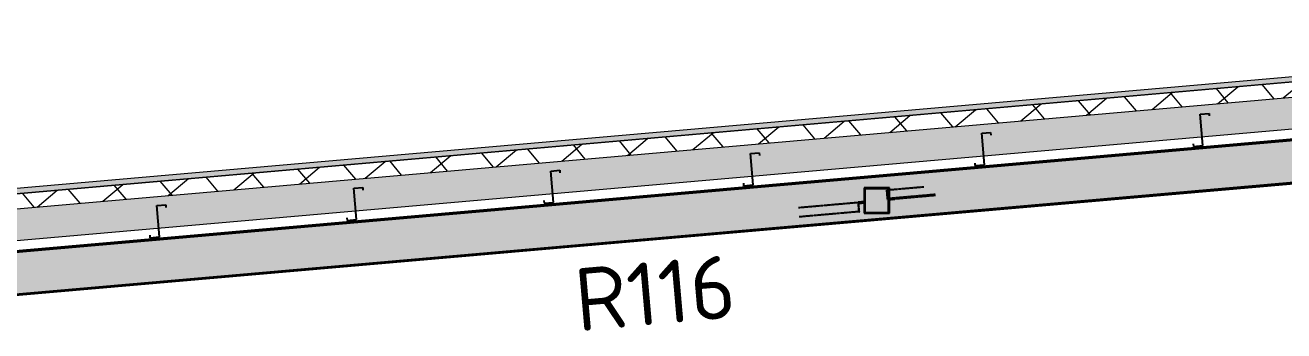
# Model space of a CAD drawing. Header units: millimetres. Extents: x 632 to 546626, y -3890 to 22200.
# Drawn here: x 431057 to 441056, y 15315 to 17743 of the extents above; entities that cross this region are included whole.
import ezdxf

# ---------------------------------------------------------------- set-up
doc = ezdxf.new("R2010")
doc.units = ezdxf.units.MM
doc.linetypes.add('Dash', pattern=[7, 5, -2])
for name, color, linetype, lineweight in [('A-270-M_ROOF', 132, 'Continuous', 13), ('S-280-A_STRUCT_FRAME', 2, 'Continuous', 18), ('S-280-M_STRUCT_FRAME', 12, 'Continuous', 13)]:
    doc.layers.add(name, color=color, linetype=linetype, lineweight=lineweight)
doc.styles.add('ISOCPEUR_2', font='isocpeur.ttf', dxfattribs={"height": 500})

# ---------------------------------------------------------------- blocks, each defined once
blk = doc.blocks.new('25021-APA-ZZ-ZZ-M3-AR-000001_V3_rvt-7-S6_501-SECTION A7')
at = {"layer": 'A-270-M_ROOF', "transparency": 33554432}
blk.add_hatch(color=9, dxfattribs=at).paths.add_polyline_path([(4535698.1, 15724.7), (4558304.6, 17702.5), (4578095.6, 15971), (4578095.6, 16011.2), (4558304.6, 17742.7), (4535698.1, 15764.8)])
at = {"layer": 'A-270-M_ROOF', "lineweight": 5}
h = blk.add_hatch(dxfattribs=at)
h.set_pattern_fill('FP_31', angle=-135, style=0, pattern_type=2)
h.set_pattern_definition([(40, (4562710.12, 1e-06), (-192.8363, 229.8133), []), (130, (4562710.12, 1e-06), (-229.8133, -192.8363), [])])
h.paths.add_polyline_path([(4535698.1, 15604.2), (4558304.6, 17582), (4578095.6, 15850.6), (4578095.6, 15971), (4558304.6, 17702.5), (4535698.1, 15724.7)])
at = {"layer": 'A-270-M_ROOF', "lineweight": 5, "transparency": 33554432}
blk.add_hatch(color=254, dxfattribs=at).paths.add_polyline_path([(4535698.1, 15353.3), (4536098.7, 15388.3), (4536085.2, 15556.8), (4539427.2, 15849.2), (4539441.9, 15680.8), (4558304.6, 17331.1), (4578095.6, 15599.6), (4578095.6, 15850.6), (4558304.6, 17582), (4535698.1, 15604.2)])
at = {"layer": 'A-270-M_ROOF', "color": 53, "lineweight": 5}
for p, q in [((4558304.6, 17742.7), (4535698.1, 15764.8)), ((4558304.6, 17702.5), (4535698.1, 15724.7)), ((4535698.1, 15724.7), (4558304.6, 17702.5)), ((4535704.9, 15604.8), (4558304.6, 17582)), ((4535698.1, 15353.3), (4558304.6, 17331.1))]:
    blk.add_line(p, q, dxfattribs=at)
blk = doc.blocks.new('NRP_Framing-Steel-EA - RB725 - 75x75x8EA-V90-S6_501-SECTION A7')
at = {"layer": 'S-280-M_STRUCT_FRAME', "linetype": 'Dash', "lineweight": 25}
for p, q in [((4549682.1, 16294.6), (4550154.7, 16336)), ((4550203.2, 16340.2), (4550154.7, 16336)), ((4550154.7, 16336), (4550161.2, 16261.3)), ((4550160.5, 16328.5), (4550203.9, 16332.3)), ((4550166.4, 16261.7), (4550160.5, 16328.5)), ((4550203.9, 16332.3), (4550203.2, 16340.2)), ((4550161.2, 16261.3), (4549688.6, 16219.9)), ((4550161.2, 16261.3), (4550166.4, 16261.7))]:
    blk.add_line(p, q, dxfattribs=at)
blk = doc.blocks.new('NRP_Framing-Steel-EA - RB725 - 75x75x8EA-V91-S6_501-SECTION A7')
at = {"layer": 'S-280-M_STRUCT_FRAME', "linetype": 'Dash', "lineweight": 25}
for p, q in [((4550388.1, 16431.7), (4550381.9, 16431.1)), ((4550381.9, 16431.1), (4550388.4, 16356.4)), ((4550677.8, 16457), (4550388.1, 16431.7)), ((4550393.9, 16364.9), (4550388.1, 16431.7)), ((4550388.4, 16356.4), (4550446.7, 16361.5)), ((4550446, 16369.5), (4550393.9, 16364.9)), ((4550769.3, 16397.8), (4550446, 16369.5)), ((4550446.7, 16361.5), (4550446, 16369.5)), ((4550769.9, 16389.8), (4550446.7, 16361.5))]:
    blk.add_line(p, q, dxfattribs=at)
blk = doc.blocks.new('NRP_Framing-Steel-Purlin Z - P915 - EZ250-19-V93-S6_501-SECTION A7')
at = {"layer": 'S-280-M_STRUCT_FRAME', "color": 92, "lineweight": 25}
blk.add_line((4549311.6, 16598.5), (4549311.6, 16598.5), dxfattribs=at)
at = {"layer": 'S-280-M_STRUCT_FRAME', "color": 92, "linetype": 'Dash', "lineweight": 25}
blk.add_line((4549311.6, 16598.5), (4549311.6, 16598.5), dxfattribs=at)
blk = doc.blocks.new('NRP_Framing-Steel-Purlin Z - P915 - EZ250-19-V95-S6_501-SECTION A7')
at = {"layer": 'S-280-M_STRUCT_FRAME', "color": 92, "lineweight": 25}
for p, q in [((4549300.7, 16723), (4549371.4, 16729.2)), ((4549300.7, 16723), (4549371.4, 16729.2)), ((4549322.4, 16474), (4549300.7, 16723)), ((4549322.4, 16474), (4549300.7, 16723)), ((4549371.4, 16729.2), (4549373.2, 16708.3)), ((4549371.4, 16729.2), (4549373.2, 16708.3)), ((4549311.6, 16598.5), (4549311.6, 16598.5)), ((4549244.9, 16488.3), (4549246.7, 16467.3)), ((4549244.9, 16488.3), (4549246.7, 16467.3)), ((4549246.7, 16467.3), (4549322.4, 16474)), ((4549246.7, 16467.3), (4549322.4, 16474))]:
    blk.add_line(p, q, dxfattribs=at)
at = {"layer": 'S-280-M_STRUCT_FRAME', "color": 92, "linetype": 'Dash', "lineweight": 25}
blk.add_line((4549311.6, 16598.5), (4549311.6, 16598.5), dxfattribs=at)
blk = doc.blocks.new('NRP_Framing-Steel-Purlin Z - P914 - EZ250-15-V97-S6_501-SECTION A7')
at = {"layer": 'S-280-M_STRUCT_FRAME', "color": 150, "lineweight": 25}
blk.add_line((4558092.1, 17366.7), (4558092.1, 17366.7), dxfattribs=at)
at = {"layer": 'S-280-M_STRUCT_FRAME', "color": 150, "linetype": 'Dash', "lineweight": 25}
blk.add_line((4558092.1, 17366.7), (4558092.1, 17366.7), dxfattribs=at)
blk = doc.blocks.new('NRP_Framing-Steel-Purlin Z - P914 - EZ250-15-V98-S6_501-SECTION A7')
at = {"layer": 'S-280-M_STRUCT_FRAME', "color": 150, "lineweight": 25}
for p, q in [((4558081.2, 17491.2), (4558151.9, 17497.4)), ((4558081.2, 17491.2), (4558151.9, 17497.4)), ((4558102.9, 17242.2), (4558081.2, 17491.2)), ((4558102.9, 17242.2), (4558081.2, 17491.2)), ((4558151.9, 17497.4), (4558153.6, 17477.5)), ((4558151.9, 17497.4), (4558153.6, 17477.5)), ((4558092.1, 17366.7), (4558092.1, 17366.7)), ((4558025.5, 17255), (4558027.2, 17235.5)), ((4558025.5, 17255), (4558027.2, 17235.5)), ((4558027.2, 17235.5), (4558102.9, 17242.2)), ((4558027.2, 17235.5), (4558102.9, 17242.2))]:
    blk.add_line(p, q, dxfattribs=at)
at = {"layer": 'S-280-M_STRUCT_FRAME', "color": 150, "linetype": 'Dash', "lineweight": 25}
blk.add_line((4558092.1, 17366.7), (4558092.1, 17366.7), dxfattribs=at)

msp = doc.modelspace()

# ---------------------------------------------------------------- hatches: boundary and pattern name
at = {"layer": 'S-280-M_STRUCT_FRAME', "lineweight": 5}
for points in [[(430425.9, 15893), (441838.3, 16891.4), (441837.5, 16901.1), (430425.1, 15902.6), (430425.6, 15896.1)], [(430454.9, 15561.7), (441867.3, 16560.1), (441838.1, 16891.4), (430425.9, 15893), (430426.2, 15889.9)], [(430455.7, 15552), (441868.2, 16550.4), (441867.3, 16560.1), (430454.9, 15561.7)]]:
    msp.add_hatch(color=256, dxfattribs=at).paths.add_polyline_path(points)

# ---------------------------------------------------------------- linework, layer by layer
at = {"layer": 'S-280-M_STRUCT_FRAME', "lineweight": 25}
for p, q in [((430425.1, 15902.7), (441837.5, 16901.1)), ((430425.9, 15893), (441838.3, 16891.4)), ((430454.9, 15561.7), (441867.3, 16560.1)), ((430455.7, 15552), (441868.2, 16550.4))]:
    msp.add_line(p, q, dxfattribs=at)
at = {"layer": 'S-280-M_STRUCT_FRAME', "linetype": 'Dash', "lineweight": 25}
for p, q in [((437722.7, 16449.9), (437722.7, 16249.9)), ((437922.7, 16449.9), (437722.7, 16449.9)), ((437728.7, 16443.9), (437728.7, 16255.9)), ((437916.7, 16443.9), (437728.7, 16443.9)), ((437916.7, 16255.9), (437916.7, 16443.9)), ((437922.7, 16249.9), (437922.7, 16449.9)), ((437722.7, 16249.9), (437922.7, 16249.9)), ((437728.7, 16255.9), (437916.7, 16255.9))]:
    msp.add_line(p, q, dxfattribs=at)

# ---------------------------------------------------------------- block references
at = {"color": 10, "lineweight": 5}
msp.add_blockref('25021-APA-ZZ-ZZ-M3-AR-000001_V3_rvt-7-S6_501-SECTION A7', (-4112481.9, 0), dxfattribs=at)
at = {"layer": 'S-280-M_STRUCT_FRAME', "color": 150, "linetype": 'Dash', "lineweight": 25}
for name, p in [('NRP_Framing-Steel-Purlin Z - P914 - EZ250-15-V98-S6_501-SECTION A7', (-4117689.2, -455.6)), ('NRP_Framing-Steel-Purlin Z - P914 - EZ250-15-V97-S6_501-SECTION A7', (-4117689.2, -455.6)), ('NRP_Framing-Steel-Purlin Z - P914 - EZ250-15-V98-S6_501-SECTION A7', (-4119425, -607.4)), ('NRP_Framing-Steel-Purlin Z - P914 - EZ250-15-V97-S6_501-SECTION A7', (-4119425, -607.4))]:
    msp.add_blockref(name, p, dxfattribs=at)
at = {"layer": 'S-280-M_STRUCT_FRAME', "color": 92, "linetype": 'Dash', "lineweight": 25}
for name, p in [('NRP_Framing-Steel-Purlin Z - P915 - EZ250-19-V95-S6_501-SECTION A7', (-4112481.9, 0)), ('NRP_Framing-Steel-Purlin Z - P915 - EZ250-19-V95-S6_501-SECTION A7', (-4114067.3, -138.7)), ('NRP_Framing-Steel-Purlin Z - P915 - EZ250-19-V93-S6_501-SECTION A7', (-4112481.9, 0)), ('NRP_Framing-Steel-Purlin Z - P915 - EZ250-19-V95-S6_501-SECTION A7', (-4115632.7, -275.7)), ('NRP_Framing-Steel-Purlin Z - P915 - EZ250-19-V93-S6_501-SECTION A7', (-4114067.3, -138.7)), ('NRP_Framing-Steel-Purlin Z - P915 - EZ250-19-V95-S6_501-SECTION A7', (-4117198.1, -412.6)), ('NRP_Framing-Steel-Purlin Z - P915 - EZ250-19-V93-S6_501-SECTION A7', (-4115632.7, -275.7)), ('NRP_Framing-Steel-Purlin Z - P915 - EZ250-19-V93-S6_501-SECTION A7', (-4117198.1, -412.6))]:
    msp.add_blockref(name, p, dxfattribs=at)
at = {"layer": 'S-280-M_STRUCT_FRAME', "linetype": 'Dash', "lineweight": 25}
for name in ['NRP_Framing-Steel-EA - RB725 - 75x75x8EA-V91-S6_501-SECTION A7', 'NRP_Framing-Steel-EA - RB725 - 75x75x8EA-V90-S6_501-SECTION A7']:
    msp.add_blockref(name, (-4112481.9, 0), dxfattribs=at)

# ---------------------------------------------------------------- texts
at = {"layer": 'S-280-A_STRUCT_FRAME', "lineweight": 13, "insert": (435403.7, 15808.8), "char_height": 500, "width": 1523.206, "attachment_point": 1, "rotation": 5, "style": 'ISOCPEUR_2'}
msp.add_mtext('R116', dxfattribs=at)

doc.saveas('drawing.dxf')
